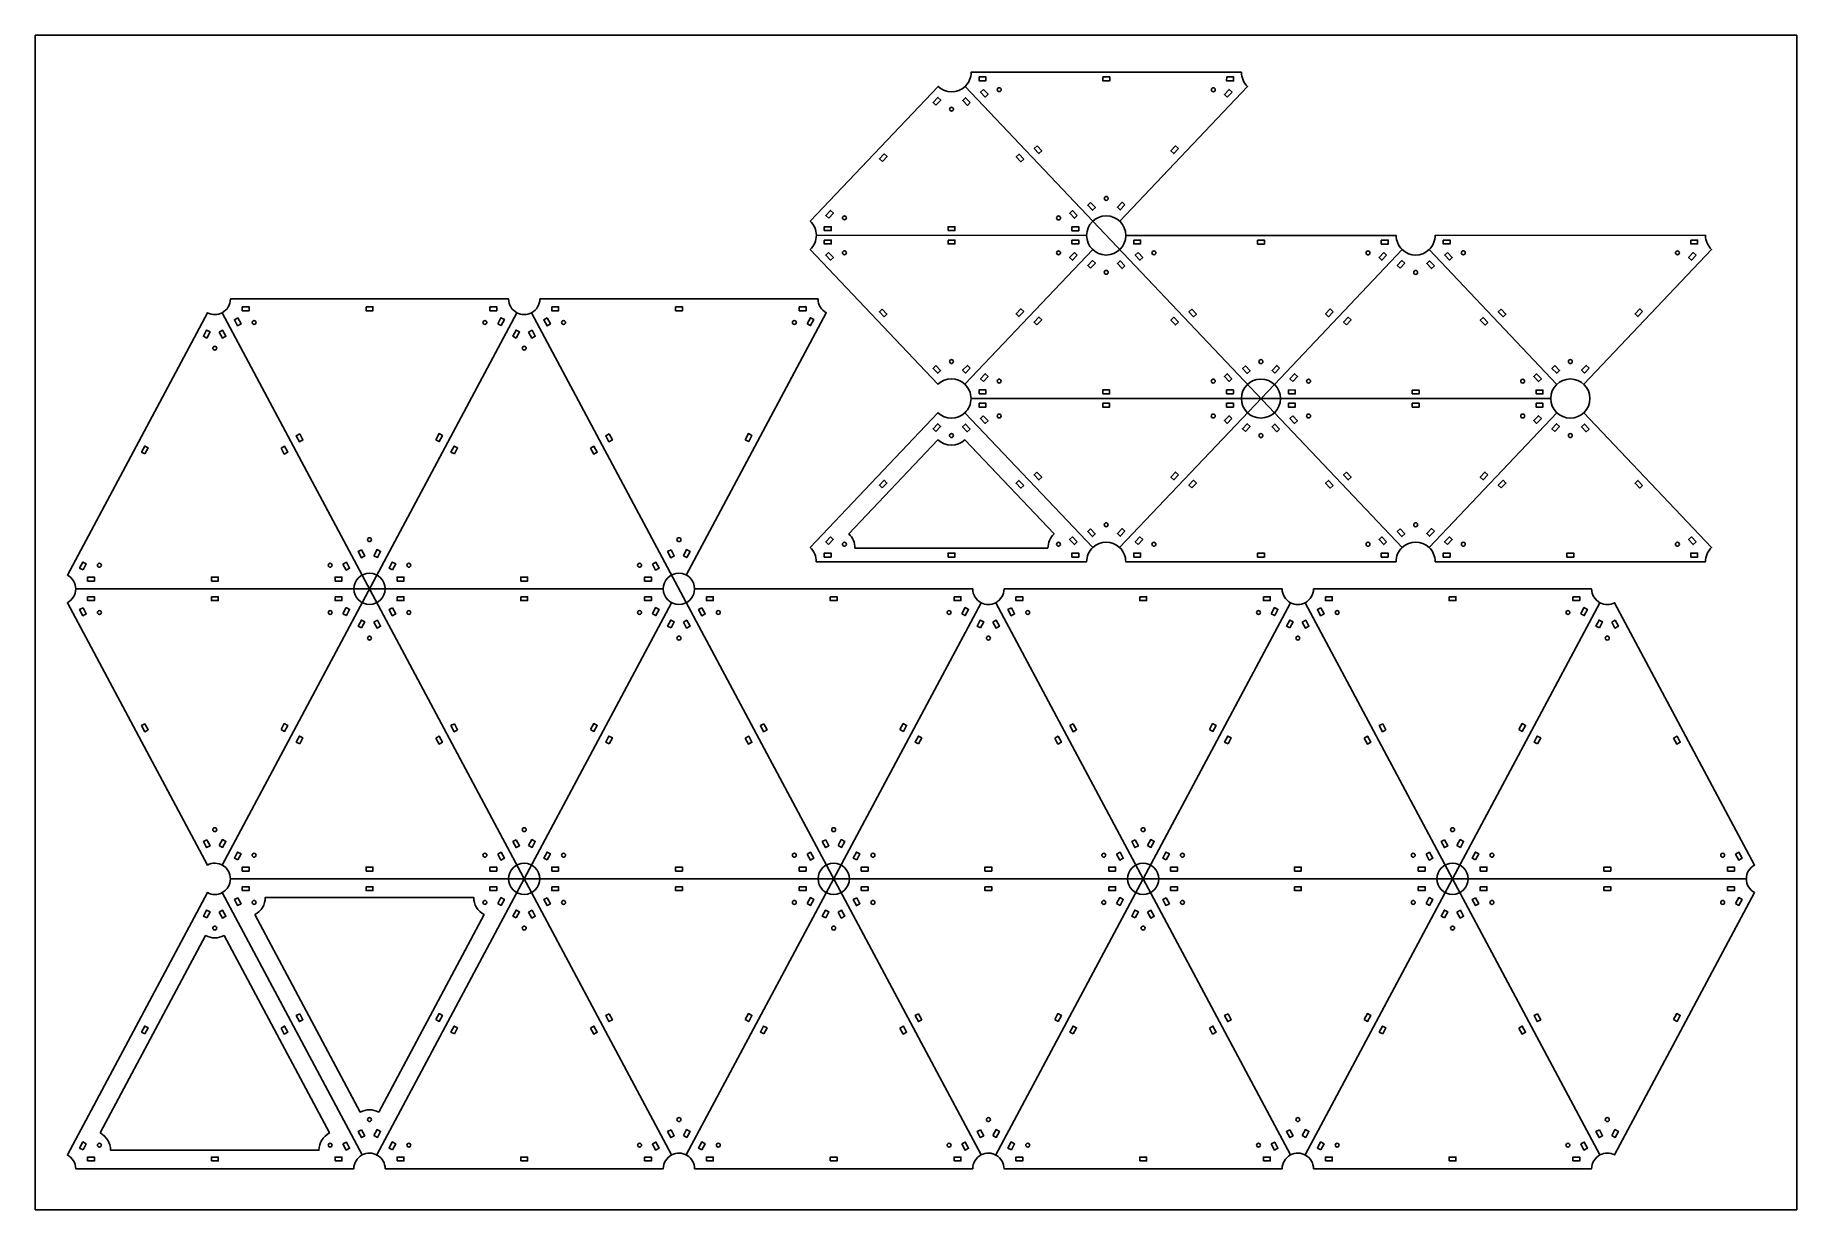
# Model space of a CAD drawing. Header units: millimetres. Extents: x 0 to 900, y 0 to 600.
import ezdxf

# ---------------------------------------------------------------- set-up
doc = ezdxf.new("R2010")
doc.units = ezdxf.units.MM

msp = doc.modelspace()

# ---------------------------------------------------------------- linework, layer by layer
at = {"color": 1}
for p, q in [((537.19, 497.75), (399.09, 497.8)), ((475, 421.67), (540.31, 490.51)), ((712.17, 490.47), (777.44, 421.6)), ((95.5, 176.11), (246.07, 458.24)), ((95.5, 458.24), (325.12, 27.99)), ((253.6, 458.24), (483.22, 27.99)), ((475, 407.15), (540.29, 338.3)), ((712.15, 338.3), (777.44, 407.15)), ((320.89, 317.17), (20.69, 317.17)), ((174.55, 27.99), (325.12, 310.12)), ((332.65, 27.99), (483.22, 310.12)), ((490.75, 310.12), (641.32, 27.99)), ((490.75, 27.99), (641.32, 310.12)), ((648.85, 310.12), (799.42, 27.99)), ((648.85, 27.99), (799.42, 310.12)), ((874.24, 169.05), (99.74, 169.05)), ((95.5, 162), (167.02, 27.99))]:
    msp.add_line(p, q, dxfattribs=at)
msp.add_lwpolyline([(0, 0), (900, 0), (900, 600), (0, 600)], close=True)
for points in [[(554.07, 504.98), (619.39, 573.81, -0.205432), (616.28, 581.06), (478.18, 581.13, -0.205833), (475.06, 573.88, -0.398721), (461.29, 573.88), (395.97, 505.06, -0.205833), (399.09, 497.8, -0.205833), (395.97, 490.54), (461.24, 421.67, -0.398721), (475, 421.67, -0.205833), (478.12, 414.41, -0.205833), (475, 407.15, -0.398721), (461.24, 407.15), (395.95, 338.3, -0.205833), (399.07, 331.04), (537.17, 331.06, -0.205432), (540.29, 338.3, -0.398721), (554.05, 338.3, -0.205833), (557.17, 331.04), (695.27, 331.06, -0.205432), (698.39, 338.3, -0.398721), (712.15, 338.3, -0.205833), (715.27, 331.04), (853.37, 331.06, -0.205432), (856.49, 338.3), (791.2, 407.15)], [(791.2, 421.67), (856.51, 490.51, -0.205432), (853.39, 497.75), (715.29, 497.8, -0.2007), (712.17, 490.47, -0.398721), (698.41, 490.47, -0.205432), (695.29, 497.72), (557.19, 497.76)], [(336.89, 317.17), (478.99, 317.17, 0.276909), (483.22, 310.12, 0.250147), (490.75, 310.12, 0.276909), (494.99, 317.17), (637.09, 317.17, 0.276909), (641.32, 310.12, 0.250147), (648.85, 310.12, 0.276909), (653.09, 317.17), (795.19, 317.17, 0.276909), (799.42, 310.12, 0.250147), (806.95, 310.12), (878.47, 176.11, 0.276909), (874.24, 169.05, 0.276909), (878.47, 162), (806.95, 27.99, 0.250147), (799.42, 27.99, 0.276909), (795.19, 20.93), (653.09, 20.93, 0.566282), (641.32, 27.99, 0.276909), (637.09, 20.93), (494.99, 20.93, 0.566282), (483.22, 27.99, 0.276909), (478.99, 20.93), (336.89, 20.93, 0.566282), (325.12, 27.99, 0.276909), (320.89, 20.93), (178.79, 20.93, 0.566282), (167.02, 27.99, 0.276909), (162.79, 20.93), (20.69, 20.93, 0.276909), (16.45, 27.99), (87.97, 162, 0.250147), (95.5, 162, 0.276909), (99.74, 169.05, 0.566282), (87.97, 176.11), (16.45, 310.12, 0.276909), (20.69, 317.17, 0.276909), (16.45, 324.23), (87.97, 458.24, 0.250147), (95.5, 458.24, 0.276909), (99.74, 465.29), (241.84, 465.29, 0.276909), (246.07, 458.24, 0.250147), (253.6, 458.24, 0.276909), (257.84, 465.29), (399.94, 465.29, 0.276909), (404.17, 458.24), (332.65, 324.23)]]:
    msp.add_lwpolyline(points, format="xyb", dxfattribs=at)
at = {"color": 3}
for points in [[(482.25, 578.73), (485.75, 578.73), (485.74, 576.73), (482.24, 576.73)], [(545.49, 578.7), (548.99, 578.7), (548.98, 576.7), (545.48, 576.7)], [(608.73, 578.67), (612.23, 578.67), (612.22, 576.67), (608.72, 576.67)], [(460.21, 564.35), (462.62, 566.89), (461.17, 568.26), (458.76, 565.72)], [(477.72, 565.56), (475.32, 568.1), (473.87, 566.73), (476.27, 564.19)], [(484.46, 572.36), (486.86, 569.82), (485.41, 568.44), (483, 570.98)], [(611.45, 570.94), (609.04, 568.4), (607.59, 569.77), (610, 572.31)], [(511.85, 543.44), (514.26, 540.9), (512.8, 539.53), (510.4, 542.07)], [(584.1, 542.12), (581.69, 539.58), (580.24, 540.95), (582.65, 543.49)], [(432.8, 535.46), (435.21, 538), (433.75, 539.37), (431.35, 536.83)], [(505.05, 536.72), (502.64, 539.26), (501.19, 537.88), (503.6, 535.34)], [(539.24, 514.53), (541.65, 511.99), (540.2, 510.61), (537.79, 513.15)], [(556.75, 513.3), (554.34, 510.76), (552.89, 512.13), (555.3, 514.67)], [(405.38, 506.57), (407.79, 509.1), (406.34, 510.48), (403.93, 507.94)], [(532.37, 507.87), (529.97, 510.42), (528.52, 509.04), (530.92, 506.5)], [(403.16, 500.2), (406.66, 500.2), (406.66, 502.2), (403.16, 502.2)], [(403.16, 495.39), (406.66, 495.39), (406.66, 493.39), (403.16, 493.39)], [(466.4, 500.17), (469.9, 500.17), (469.9, 502.17), (466.4, 502.17)], [(466.4, 495.38), (469.9, 495.38), (469.9, 493.38), (466.4, 493.38)], [(529.64, 500.14), (533.14, 500.14), (533.14, 502.14), (529.64, 502.14)], [(529.64, 495.37), (533.14, 495.37), (533.14, 493.37), (529.64, 493.37)], [(561.26, 495.36), (564.76, 495.36), (564.76, 493.36), (561.26, 493.36)], [(624.5, 495.35), (628, 495.34), (628, 493.34), (624.5, 493.35)], [(687.74, 495.33), (691.24, 495.33), (691.24, 493.33), (687.74, 493.33)], [(719.36, 495.39), (722.86, 495.39), (722.86, 493.39), (719.36, 493.39)], [(845.84, 495.37), (849.34, 495.37), (849.34, 493.37), (845.84, 493.37)], [(405.37, 489.02), (407.78, 486.48), (406.33, 485.11), (403.92, 487.65)], [(532.37, 487.63), (529.96, 485.09), (528.51, 486.47), (530.92, 489.01)], [(563.47, 488.99), (565.88, 486.45), (564.43, 485.07), (562.02, 487.61)], [(690.47, 487.6), (688.06, 485.06), (686.61, 486.43), (689.02, 488.97)], [(721.57, 489.02), (723.98, 486.48), (722.53, 485.11), (720.12, 487.65)], [(848.57, 487.63), (846.16, 485.09), (844.71, 486.47), (847.12, 489.01)], [(539.23, 480.97), (541.64, 483.51), (540.19, 484.89), (537.78, 482.35)], [(556.74, 482.19), (554.33, 484.73), (552.88, 483.36), (555.29, 480.82)], [(697.33, 480.94), (699.74, 483.48), (698.29, 484.85), (695.88, 482.32)], [(714.84, 482.16), (712.43, 484.7), (710.98, 483.32), (713.39, 480.78)], [(105.8, 461.29), (109.3, 461.29), (109.3, 459.29), (105.8, 459.29)], [(169.04, 461.29), (172.54, 461.29), (172.54, 459.29), (169.04, 459.29)], [(232.28, 461.29), (235.78, 461.29), (235.78, 459.29), (232.28, 459.29)], [(263.9, 461.29), (267.4, 461.29), (267.4, 459.29), (263.9, 459.29)], [(327.14, 461.29), (330.64, 461.29), (330.64, 459.29), (327.14, 459.29)], [(390.38, 461.29), (393.88, 461.29), (393.88, 459.29), (390.38, 459.29)], [(432.77, 460.12), (435.18, 457.57), (433.73, 456.2), (431.32, 458.74)], [(505.02, 458.81), (502.61, 456.27), (501.16, 457.64), (503.57, 460.18)], [(590.87, 460.08), (593.28, 457.54), (591.83, 456.16), (589.42, 458.7)], [(663.12, 458.77), (660.71, 456.23), (659.26, 457.61), (661.67, 460.15)], [(748.97, 460.12), (751.38, 457.57), (749.93, 456.2), (747.52, 458.74)], [(821.22, 458.81), (818.81, 456.27), (817.36, 457.64), (819.77, 460.18)], [(103.49, 455.63), (105.14, 452.54), (103.38, 451.6), (101.73, 454.69)], [(236.28, 452.63), (237.92, 455.71), (239.69, 454.77), (238.04, 451.68)], [(261.59, 455.63), (263.24, 452.54), (261.48, 451.6), (259.83, 454.69)], [(394.38, 452.63), (396.02, 455.71), (397.79, 454.77), (396.14, 451.68)], [(511.82, 452.08), (514.23, 454.62), (512.78, 455.99), (510.37, 453.45)], [(584.07, 453.35), (581.66, 455.9), (580.21, 454.52), (582.62, 451.98)], [(669.92, 452.04), (672.33, 454.58), (670.88, 455.96), (668.47, 453.42)], [(742.17, 453.32), (739.76, 455.86), (738.31, 454.48), (740.72, 451.94)], [(87.68, 445.33), (89.33, 448.42), (87.57, 449.36), (85.92, 446.27)], [(93.99, 448.34), (95.63, 445.25), (97.4, 446.19), (95.75, 449.28)], [(245.78, 445.33), (247.43, 448.42), (245.67, 449.36), (244.02, 446.27)], [(252.09, 448.34), (253.73, 445.25), (255.5, 446.19), (253.85, 449.28)], [(460.17, 431.21), (462.58, 428.67), (461.13, 427.29), (458.72, 429.83)], [(477.68, 429.98), (475.27, 427.44), (473.82, 428.82), (476.23, 431.36)], [(484.41, 423.18), (486.82, 425.72), (485.36, 427.1), (482.96, 424.56)], [(611.4, 424.52), (609, 427.06), (607.54, 425.68), (609.95, 423.14)], [(618.27, 431.17), (620.68, 428.63), (619.23, 427.25), (616.82, 429.79)], [(635.78, 429.94), (633.37, 427.4), (631.92, 428.78), (634.33, 431.32)], [(642.51, 423.14), (644.92, 425.68), (643.46, 427.06), (641.06, 424.52)], [(769.5, 424.48), (767.1, 427.02), (765.64, 425.65), (768.05, 423.11)], [(776.37, 431.21), (778.78, 428.67), (777.33, 427.29), (774.92, 429.83)], [(793.88, 429.98), (791.47, 427.44), (790.02, 428.82), (792.43, 431.36)], [(482.19, 416.81), (485.69, 416.81), (485.69, 418.81), (482.19, 418.81)], [(545.43, 416.8), (548.93, 416.8), (548.93, 418.8), (545.43, 418.8)], [(608.67, 416.78), (612.17, 416.78), (612.17, 418.78), (608.67, 418.78)], [(640.29, 416.78), (643.79, 416.77), (643.79, 418.77), (640.29, 418.78)], [(703.53, 416.76), (707.03, 416.76), (707.03, 418.76), (703.53, 418.76)], [(766.77, 416.75), (770.27, 416.75), (770.27, 418.75), (766.77, 418.75)], [(482.19, 412.01), (485.69, 412.01), (485.69, 410.01), (482.19, 410.01)], [(484.4, 405.64), (486.81, 403.1), (485.36, 401.72), (482.95, 404.26)], [(545.43, 412.01), (548.93, 412.01), (548.93, 410.01), (545.43, 410.01)], [(611.4, 404.27), (608.99, 401.73), (607.54, 403.11), (609.95, 405.65)], [(608.67, 412.01), (612.17, 412.01), (612.17, 410.01), (608.67, 410.01)], [(640.29, 412.01), (643.79, 412.01), (643.79, 410.01), (640.29, 410.01)], [(642.5, 405.64), (644.91, 403.1), (643.46, 401.72), (641.05, 404.26)], [(703.53, 412.01), (707.03, 412.01), (707.03, 410.01), (703.53, 410.01)], [(769.5, 404.27), (767.09, 401.73), (765.64, 403.11), (768.05, 405.65)], [(766.77, 412.01), (770.27, 412.01), (770.27, 410.01), (766.77, 410.01)], [(135.11, 396.38), (136.76, 393.29), (135, 392.35), (133.35, 395.44)], [(204.66, 393.38), (206.3, 396.47), (208.07, 395.52), (206.42, 392.44)], [(293.21, 396.38), (294.86, 393.29), (293.1, 392.35), (291.45, 395.44)], [(362.76, 393.38), (364.4, 396.47), (366.17, 395.52), (364.52, 392.44)], [(460.17, 397.62), (462.57, 400.16), (461.12, 401.53), (458.71, 398.99)], [(477.68, 398.84), (475.27, 401.38), (473.82, 400), (476.22, 397.46)], [(618.27, 397.62), (620.67, 400.16), (619.22, 401.53), (616.81, 398.99)], [(635.78, 398.84), (633.37, 401.38), (631.92, 400), (634.32, 397.46)], [(776.37, 397.62), (778.77, 400.16), (777.32, 401.53), (774.91, 398.99)], [(793.88, 398.84), (791.47, 401.38), (790.02, 400), (792.42, 397.46)], [(56.06, 386.08), (57.71, 389.17), (55.95, 390.11), (54.3, 387.03)], [(125.61, 389.09), (127.25, 386), (129.02, 386.94), (127.37, 390.03)], [(214.16, 386.08), (215.81, 389.17), (214.05, 390.11), (212.4, 387.03)], [(283.71, 389.09), (285.35, 386), (287.12, 386.94), (285.47, 390.03)], [(432.76, 368.71), (435.17, 371.25), (433.72, 372.63), (431.31, 370.09)], [(505.01, 370.01), (502.61, 372.55), (501.15, 371.17), (503.56, 368.63)], [(511.81, 376.74), (514.22, 374.2), (512.77, 372.82), (510.36, 375.36)], [(584.06, 375.44), (581.66, 372.9), (580.2, 374.28), (582.61, 376.82)], [(590.86, 368.71), (593.27, 371.25), (591.82, 372.63), (589.41, 370.09)], [(663.11, 370.01), (660.71, 372.55), (659.25, 371.17), (661.66, 368.63)], [(669.91, 376.74), (672.32, 374.2), (670.87, 372.82), (668.46, 375.36)], [(742.16, 375.44), (739.76, 372.9), (738.3, 374.28), (740.71, 376.82)], [(748.96, 368.71), (751.37, 371.25), (749.92, 372.63), (747.51, 370.09)], [(821.21, 370.01), (818.81, 372.55), (817.35, 371.17), (819.76, 368.63)], [(405.35, 339.81), (407.76, 342.35), (406.31, 343.73), (403.9, 341.19)], [(532.35, 341.18), (529.94, 343.72), (528.49, 342.34), (530.9, 339.8)], [(539.22, 347.83), (541.62, 345.29), (540.17, 343.92), (537.76, 346.46)], [(556.73, 346.61), (554.32, 344.07), (552.87, 345.45), (555.27, 347.99)], [(563.45, 339.81), (565.86, 342.35), (564.41, 343.73), (562, 341.19)], [(690.45, 341.18), (688.04, 343.72), (686.59, 342.34), (689, 339.8)], [(697.32, 347.83), (699.72, 345.29), (698.27, 343.92), (695.86, 346.46)], [(714.83, 346.61), (712.42, 344.07), (710.97, 345.45), (713.37, 347.99)], [(721.55, 339.81), (723.96, 342.35), (722.51, 343.73), (720.1, 341.19)], [(848.55, 341.18), (846.14, 343.72), (844.69, 342.34), (847.1, 339.8)], [(166.73, 337.13), (168.38, 334.05), (166.62, 333.11), (164.97, 336.19)], [(173.04, 334.13), (174.68, 337.22), (176.45, 336.28), (174.8, 333.19)], [(324.83, 337.13), (326.48, 334.05), (324.72, 333.11), (323.07, 336.19)], [(331.14, 334.13), (332.78, 337.22), (334.55, 336.28), (332.9, 333.19)], [(403.14, 333.44), (406.64, 333.44), (406.64, 335.44), (403.14, 335.44)], [(466.38, 333.44), (469.88, 333.44), (469.88, 335.44), (466.38, 335.44)], [(529.62, 333.44), (533.12, 333.44), (533.12, 335.44), (529.62, 335.44)], [(561.24, 333.44), (564.74, 333.44), (564.74, 335.44), (561.24, 335.44)], [(624.48, 333.44), (627.98, 333.44), (627.98, 335.44), (624.48, 335.44)], [(687.72, 333.44), (691.22, 333.44), (691.22, 335.44), (687.72, 335.44)], [(719.34, 333.44), (722.84, 333.44), (722.84, 335.44), (719.34, 335.44)], [(782.58, 333.44), (786.08, 333.44), (786.08, 335.44), (782.58, 335.44)], [(845.82, 333.44), (849.32, 333.44), (849.32, 335.44), (845.82, 335.44)], [(24.44, 326.84), (26.09, 329.92), (24.33, 330.87), (22.68, 327.78)], [(157.23, 329.84), (158.87, 326.75), (160.64, 327.69), (158.99, 330.78)], [(182.54, 326.84), (184.19, 329.92), (182.43, 330.87), (180.78, 327.78)], [(315.33, 329.84), (316.97, 326.75), (318.74, 327.69), (317.09, 330.78)], [(26.75, 321.17), (30.25, 321.17), (30.25, 323.17), (26.75, 323.17)], [(89.99, 321.17), (93.49, 321.17), (93.49, 323.17), (89.99, 323.17)], [(153.23, 321.17), (156.73, 321.17), (156.73, 323.17), (153.23, 323.17)], [(184.85, 321.17), (188.35, 321.17), (188.35, 323.17), (184.85, 323.17)], [(248.09, 321.17), (251.59, 321.17), (251.59, 323.17), (248.09, 323.17)], [(311.33, 321.17), (314.83, 321.17), (314.83, 323.17), (311.33, 323.17)], [(24.44, 307.51), (26.09, 304.42), (24.33, 303.48), (22.68, 306.57)], [(26.75, 313.17), (30.25, 313.17), (30.25, 311.17), (26.75, 311.17)], [(89.99, 313.17), (93.49, 313.17), (93.49, 311.17), (89.99, 311.17)], [(153.23, 313.17), (156.73, 313.17), (156.73, 311.17), (153.23, 311.17)], [(157.23, 304.51), (158.87, 307.59), (160.64, 306.65), (158.99, 303.56)], [(182.54, 307.51), (184.19, 304.42), (182.43, 303.48), (180.78, 306.57)], [(184.85, 313.17), (188.35, 313.17), (188.35, 311.17), (184.85, 311.17)], [(248.09, 313.17), (251.59, 313.17), (251.59, 311.17), (248.09, 311.17)], [(311.33, 313.17), (314.83, 313.17), (314.83, 311.17), (311.33, 311.17)], [(315.33, 304.51), (316.97, 307.59), (318.74, 306.65), (317.09, 303.56)], [(340.64, 307.51), (342.29, 304.42), (340.53, 303.48), (338.88, 306.57)], [(342.95, 313.17), (346.45, 313.17), (346.45, 311.17), (342.95, 311.17)], [(406.19, 313.17), (409.69, 313.17), (409.69, 311.17), (406.19, 311.17)], [(469.43, 313.17), (472.93, 313.17), (472.93, 311.17), (469.43, 311.17)], [(473.43, 304.51), (475.07, 307.59), (476.84, 306.65), (475.19, 303.56)], [(498.74, 307.51), (500.39, 304.42), (498.63, 303.48), (496.98, 306.57)], [(501.05, 313.17), (504.55, 313.17), (504.55, 311.17), (501.05, 311.17)], [(564.29, 313.17), (567.79, 313.17), (567.79, 311.17), (564.29, 311.17)], [(627.53, 313.17), (631.03, 313.17), (631.03, 311.17), (627.53, 311.17)], [(631.53, 304.51), (633.17, 307.59), (634.94, 306.65), (633.29, 303.56)], [(656.84, 307.51), (658.49, 304.42), (656.73, 303.48), (655.08, 306.57)], [(659.15, 313.17), (662.65, 313.17), (662.65, 311.17), (659.15, 311.17)], [(722.39, 313.17), (725.89, 313.17), (725.89, 311.17), (722.39, 311.17)], [(785.63, 313.17), (789.13, 313.17), (789.13, 311.17), (785.63, 311.17)], [(789.63, 304.51), (791.27, 307.59), (793.04, 306.65), (791.39, 303.56)], [(166.73, 297.21), (168.38, 300.3), (166.62, 301.24), (164.97, 298.15)], [(173.04, 300.22), (174.68, 297.13), (176.45, 298.07), (174.8, 301.16)], [(324.83, 297.21), (326.48, 300.3), (324.72, 301.24), (323.07, 298.15)], [(331.14, 300.22), (332.78, 297.13), (334.55, 298.07), (332.9, 301.16)], [(482.93, 297.21), (484.58, 300.3), (482.82, 301.24), (481.17, 298.15)], [(489.24, 300.22), (490.88, 297.13), (492.65, 298.07), (491, 301.16)], [(641.03, 297.21), (642.68, 300.3), (640.92, 301.24), (639.27, 298.15)], [(647.34, 300.22), (648.98, 297.13), (650.75, 298.07), (649.1, 301.16)], [(799.13, 297.21), (800.78, 300.3), (799.02, 301.24), (797.37, 298.15)], [(805.44, 300.22), (807.08, 297.13), (808.85, 298.07), (807.2, 301.16)], [(56.06, 248.26), (57.71, 245.17), (55.95, 244.23), (54.3, 247.32)], [(125.61, 245.26), (127.25, 248.35), (129.02, 247.4), (127.37, 244.32)], [(214.16, 248.26), (215.81, 245.17), (214.05, 244.23), (212.4, 247.32)], [(283.71, 245.26), (285.35, 248.35), (287.12, 247.4), (285.47, 244.32)], [(372.26, 248.26), (373.91, 245.17), (372.15, 244.23), (370.5, 247.32)], [(441.81, 245.26), (443.45, 248.35), (445.22, 247.4), (443.57, 244.32)], [(530.36, 248.26), (532.01, 245.17), (530.25, 244.23), (528.6, 247.32)], [(599.91, 245.26), (601.55, 248.35), (603.32, 247.4), (601.67, 244.32)], [(688.46, 248.26), (690.11, 245.17), (688.35, 244.23), (686.7, 247.32)], [(758.01, 245.26), (759.65, 248.35), (761.42, 247.4), (759.77, 244.32)], [(135.11, 237.96), (136.76, 241.05), (135, 241.99), (133.35, 238.91)], [(204.66, 240.97), (206.3, 237.88), (208.07, 238.82), (206.42, 241.91)], [(293.21, 237.96), (294.86, 241.05), (293.1, 241.99), (291.45, 238.91)], [(362.76, 240.97), (364.4, 237.88), (366.17, 238.82), (364.52, 241.91)], [(451.31, 237.96), (452.96, 241.05), (451.2, 241.99), (449.55, 238.91)], [(520.86, 240.97), (522.5, 237.88), (524.27, 238.82), (522.62, 241.91)], [(609.41, 237.96), (611.06, 241.05), (609.3, 241.99), (607.65, 238.91)], [(678.96, 240.97), (680.6, 237.88), (682.37, 238.82), (680.72, 241.91)], [(767.51, 237.96), (769.16, 241.05), (767.4, 241.99), (765.75, 238.91)], [(837.06, 240.97), (838.7, 237.88), (840.47, 238.82), (838.82, 241.91)], [(87.68, 189.01), (89.33, 185.93), (87.57, 184.99), (85.92, 188.07)], [(93.99, 186.01), (95.63, 189.1), (97.4, 188.16), (95.75, 185.07)], [(245.78, 189.01), (247.43, 185.93), (245.67, 184.99), (244.02, 188.07)], [(252.09, 186.01), (253.73, 189.1), (255.5, 188.16), (253.85, 185.07)], [(403.88, 189.01), (405.53, 185.93), (403.77, 184.99), (402.12, 188.07)], [(410.19, 186.01), (411.83, 189.1), (413.6, 188.16), (411.95, 185.07)], [(561.98, 189.01), (563.63, 185.93), (561.87, 184.99), (560.22, 188.07)], [(568.29, 186.01), (569.93, 189.1), (571.7, 188.16), (570.05, 185.07)], [(720.08, 189.01), (721.73, 185.93), (719.97, 184.99), (718.32, 188.07)], [(726.39, 186.01), (728.03, 189.1), (729.8, 188.16), (728.15, 185.07)], [(103.49, 178.72), (105.14, 181.8), (103.38, 182.75), (101.73, 179.66)], [(236.28, 181.72), (237.92, 178.63), (239.69, 179.57), (238.04, 182.66)], [(261.59, 178.72), (263.24, 181.8), (261.48, 182.75), (259.83, 179.66)], [(394.38, 181.72), (396.02, 178.63), (397.79, 179.57), (396.14, 182.66)], [(419.69, 178.72), (421.34, 181.8), (419.58, 182.75), (417.93, 179.66)], [(552.48, 181.72), (554.12, 178.63), (555.89, 179.57), (554.24, 182.66)], [(577.79, 178.72), (579.44, 181.8), (577.68, 182.75), (576.03, 179.66)], [(710.58, 181.72), (712.22, 178.63), (713.99, 179.57), (712.34, 182.66)], [(735.89, 178.72), (737.54, 181.8), (735.78, 182.75), (734.13, 179.66)], [(868.68, 181.72), (870.32, 178.63), (872.09, 179.57), (870.44, 182.66)], [(105.8, 173.05), (109.3, 173.05), (109.3, 175.05), (105.8, 175.05)], [(169.04, 173.05), (172.54, 173.05), (172.54, 175.05), (169.04, 175.05)], [(232.28, 173.05), (235.78, 173.05), (235.78, 175.05), (232.28, 175.05)], [(263.9, 173.05), (267.4, 173.05), (267.4, 175.05), (263.9, 175.05)], [(327.14, 173.05), (330.64, 173.05), (330.64, 175.05), (327.14, 175.05)], [(390.38, 173.05), (393.88, 173.05), (393.88, 175.05), (390.38, 175.05)], [(422, 173.05), (425.5, 173.05), (425.5, 175.05), (422, 175.05)], [(485.24, 173.05), (488.74, 173.05), (488.74, 175.05), (485.24, 175.05)], [(548.48, 173.05), (551.98, 173.05), (551.98, 175.05), (548.48, 175.05)], [(580.1, 173.05), (583.6, 173.05), (583.6, 175.05), (580.1, 175.05)], [(643.34, 173.05), (646.84, 173.05), (646.84, 175.05), (643.34, 175.05)], [(706.58, 173.05), (710.08, 173.05), (710.08, 175.05), (706.58, 175.05)], [(738.2, 173.05), (741.7, 173.05), (741.7, 175.05), (738.2, 175.05)], [(801.44, 173.05), (804.94, 173.05), (804.94, 175.05), (801.44, 175.05)], [(864.68, 173.05), (868.18, 173.05), (868.18, 175.05), (864.68, 175.05)], [(105.8, 165.05), (109.3, 165.05), (109.3, 163.05), (105.8, 163.05)], [(169.04, 165.05), (172.54, 165.05), (172.54, 163.05), (169.04, 163.05)], [(232.28, 165.05), (235.78, 165.05), (235.78, 163.05), (232.28, 163.05)], [(263.9, 165.05), (267.4, 165.05), (267.4, 163.05), (263.9, 163.05)], [(327.14, 165.05), (330.64, 165.05), (330.64, 163.05), (327.14, 163.05)], [(390.38, 165.05), (393.88, 165.05), (393.88, 163.05), (390.38, 163.05)], [(422, 165.05), (425.5, 165.05), (425.5, 163.05), (422, 163.05)], [(485.24, 165.05), (488.74, 165.05), (488.74, 163.05), (485.24, 163.05)], [(548.48, 165.05), (551.98, 165.05), (551.98, 163.05), (548.48, 163.05)], [(580.1, 165.05), (583.6, 165.05), (583.6, 163.05), (580.1, 163.05)], [(643.34, 165.05), (646.84, 165.05), (646.84, 163.05), (643.34, 163.05)], [(706.58, 165.05), (710.08, 165.05), (710.08, 163.05), (706.58, 163.05)], [(738.2, 165.05), (741.7, 165.05), (741.7, 163.05), (738.2, 163.05)], [(801.44, 165.05), (804.94, 165.05), (804.94, 163.05), (801.44, 163.05)], [(864.68, 165.05), (868.18, 165.05), (868.18, 163.05), (864.68, 163.05)], [(87.68, 149.09), (89.33, 152.18), (87.57, 153.12), (85.92, 150.03)], [(93.99, 152.1), (95.63, 149.01), (97.4, 149.95), (95.75, 153.04)], [(103.49, 159.39), (105.14, 156.3), (103.38, 155.36), (101.73, 158.45)], [(236.28, 156.39), (237.92, 159.47), (239.69, 158.53), (238.04, 155.44)], [(245.78, 149.09), (247.43, 152.18), (245.67, 153.12), (244.02, 150.03)], [(252.09, 152.1), (253.73, 149.01), (255.5, 149.95), (253.85, 153.04)], [(261.59, 159.39), (263.24, 156.3), (261.48, 155.36), (259.83, 158.45)], [(394.38, 156.39), (396.02, 159.47), (397.79, 158.53), (396.14, 155.44)], [(403.88, 149.09), (405.53, 152.18), (403.77, 153.12), (402.12, 150.03)], [(410.19, 152.1), (411.83, 149.01), (413.6, 149.95), (411.95, 153.04)], [(419.69, 159.39), (421.34, 156.3), (419.58, 155.36), (417.93, 158.45)], [(552.48, 156.39), (554.12, 159.47), (555.89, 158.53), (554.24, 155.44)], [(561.98, 149.09), (563.63, 152.18), (561.87, 153.12), (560.22, 150.03)], [(568.29, 152.1), (569.93, 149.01), (571.7, 149.95), (570.05, 153.04)], [(577.79, 159.39), (579.44, 156.3), (577.68, 155.36), (576.03, 158.45)], [(710.58, 156.39), (712.22, 159.47), (713.99, 158.53), (712.34, 155.44)], [(720.08, 149.09), (721.73, 152.18), (719.97, 153.12), (718.32, 150.03)], [(726.39, 152.1), (728.03, 149.01), (729.8, 149.95), (728.15, 153.04)], [(735.89, 159.39), (737.54, 156.3), (735.78, 155.36), (734.13, 158.45)], [(868.68, 156.39), (870.32, 159.47), (872.09, 158.53), (870.44, 155.44)], [(135.11, 100.14), (136.76, 97.05), (135, 96.11), (133.35, 99.2)], [(204.66, 97.14), (206.3, 100.23), (208.07, 99.28), (206.42, 96.2)], [(293.21, 100.14), (294.86, 97.05), (293.1, 96.11), (291.45, 99.2)], [(362.76, 97.14), (364.4, 100.23), (366.17, 99.28), (364.52, 96.2)], [(451.31, 100.14), (452.96, 97.05), (451.2, 96.11), (449.55, 99.2)], [(520.86, 97.14), (522.5, 100.23), (524.27, 99.28), (522.62, 96.2)], [(609.41, 100.14), (611.06, 97.05), (609.3, 96.11), (607.65, 99.2)], [(678.96, 97.14), (680.6, 100.23), (682.37, 99.28), (680.72, 96.2)], [(767.51, 100.14), (769.16, 97.05), (767.4, 96.11), (765.75, 99.2)], [(837.06, 97.14), (838.7, 100.23), (840.47, 99.28), (838.82, 96.2)], [(56.06, 89.84), (57.71, 92.93), (55.95, 93.87), (54.3, 90.79)], [(125.61, 92.85), (127.25, 89.76), (129.02, 90.7), (127.37, 93.79)], [(214.16, 89.84), (215.81, 92.93), (214.05, 93.87), (212.4, 90.79)], [(283.71, 92.85), (285.35, 89.76), (287.12, 90.7), (285.47, 93.79)], [(372.26, 89.84), (373.91, 92.93), (372.15, 93.87), (370.5, 90.79)], [(441.81, 92.85), (443.45, 89.76), (445.22, 90.7), (443.57, 93.79)], [(530.36, 89.84), (532.01, 92.93), (530.25, 93.87), (528.6, 90.79)], [(599.91, 92.85), (601.55, 89.76), (603.32, 90.7), (601.67, 93.79)], [(688.46, 89.84), (690.11, 92.93), (688.35, 93.87), (686.7, 90.79)], [(758.01, 92.85), (759.65, 89.76), (761.42, 90.7), (759.77, 93.79)], [(166.73, 40.89), (168.38, 37.81), (166.62, 36.87), (164.97, 39.95)], [(173.04, 37.89), (174.68, 40.98), (176.45, 40.04), (174.8, 36.95)], [(324.83, 40.89), (326.48, 37.81), (324.72, 36.87), (323.07, 39.95)], [(331.14, 37.89), (332.78, 40.98), (334.55, 40.04), (332.9, 36.95)], [(482.93, 40.89), (484.58, 37.81), (482.82, 36.87), (481.17, 39.95)], [(489.24, 37.89), (490.88, 40.98), (492.65, 40.04), (491, 36.95)], [(641.03, 40.89), (642.68, 37.81), (640.92, 36.87), (639.27, 39.95)], [(647.34, 37.89), (648.98, 40.98), (650.75, 40.04), (649.1, 36.95)], [(799.13, 40.89), (800.78, 37.81), (799.02, 36.87), (797.37, 39.95)], [(805.44, 37.89), (807.08, 40.98), (808.85, 40.04), (807.2, 36.95)], [(24.44, 30.6), (26.09, 33.68), (24.33, 34.63), (22.68, 31.54)], [(157.23, 33.6), (158.87, 30.51), (160.64, 31.45), (158.99, 34.54)], [(182.54, 30.6), (184.19, 33.68), (182.43, 34.63), (180.78, 31.54)], [(315.33, 33.6), (316.97, 30.51), (318.74, 31.45), (317.09, 34.54)], [(340.64, 30.6), (342.29, 33.68), (340.53, 34.63), (338.88, 31.54)], [(473.43, 33.6), (475.07, 30.51), (476.84, 31.45), (475.19, 34.54)], [(498.74, 30.6), (500.39, 33.68), (498.63, 34.63), (496.98, 31.54)], [(631.53, 33.6), (633.17, 30.51), (634.94, 31.45), (633.29, 34.54)], [(656.84, 30.6), (658.49, 33.68), (656.73, 34.63), (655.08, 31.54)], [(789.63, 33.6), (791.27, 30.51), (793.04, 31.45), (791.39, 34.54)], [(26.75, 24.93), (30.25, 24.93), (30.25, 26.93), (26.75, 26.93)], [(89.99, 24.93), (93.49, 24.93), (93.49, 26.93), (89.99, 26.93)], [(153.23, 24.93), (156.73, 24.93), (156.73, 26.93), (153.23, 26.93)], [(184.85, 24.93), (188.35, 24.93), (188.35, 26.93), (184.85, 26.93)], [(248.09, 24.93), (251.59, 24.93), (251.59, 26.93), (248.09, 26.93)], [(311.33, 24.93), (314.83, 24.93), (314.83, 26.93), (311.33, 26.93)], [(342.95, 24.93), (346.45, 24.93), (346.45, 26.93), (342.95, 26.93)], [(406.19, 24.93), (409.69, 24.93), (409.69, 26.93), (406.19, 26.93)], [(469.43, 24.93), (472.93, 24.93), (472.93, 26.93), (469.43, 26.93)], [(501.05, 24.93), (504.55, 24.93), (504.55, 26.93), (501.05, 26.93)], [(564.29, 24.93), (567.79, 24.93), (567.79, 26.93), (564.29, 26.93)], [(627.53, 24.93), (631.03, 24.93), (631.03, 26.93), (627.53, 26.93)], [(659.15, 24.93), (662.65, 24.93), (662.65, 26.93), (659.15, 26.93)], [(722.39, 24.93), (725.89, 24.93), (725.89, 26.93), (722.39, 26.93)], [(785.63, 24.93), (789.13, 24.93), (789.13, 26.93), (785.63, 26.93)]]:
    msp.add_lwpolyline(points, close=True, dxfattribs=at)
at = {"color": 1}
for points in [[(475.06, 573.88), (540.31, 504.99), (633.1, 407.15), (698.39, 338.3)], [(554.05, 338.3), (633.1, 421.63), (698.41, 490.47)], [(774.32, 414.39), (636.22, 414.41), (478.12, 414.41)]]:
    msp.add_lwpolyline(points, dxfattribs=at)
at = {"color": 3}
for points in [[(517.41, 337.99), (418.83, 337.99, 0.205833), (415.72, 345.24), (461.24, 393.26, 0.398721), (475, 393.26), (520.53, 345.24, 0.205833)], [(112.26, 150.75), (166.08, 49.9, -0.250147), (175.5, 49.9), (229.32, 150.75, -0.276909), (224.03, 159.57), (117.55, 159.57, -0.276909)], [(33.21, 39.24), (87.03, 140.09, 0.250147), (96.45, 140.09), (150.27, 39.24, 0.276909), (144.98, 30.42), (38.5, 30.42, 0.276909)]]:
    msp.add_lwpolyline(points, format="xyb", close=True, dxfattribs=at)
for centre, radius in [((492.53, 572.2), 1), ((601.92, 572.15), 1), ((468.17, 562.24), 1), ((547.2, 516.63), 1), ((413.45, 506.71), 1), ((522.84, 506.66), 1), ((547.19, 497.73), 10), ((413.45, 488.87), 1), ((522.83, 488.85), 1), ((571.55, 488.84), 1), ((680.93, 488.81), 1), ((729.65, 488.87), 1), ((839.03, 488.85), 1), ((547.19, 478.87), 1), ((705.29, 478.83), 1), ((111.84, 453.24), 1), ((229.74, 453.24), 1), ((269.94, 453.24), 1), ((387.84, 453.24), 1), ((91.74, 440.15), 1), ((249.84, 440.15), 1), ((468.13, 433.31), 1), ((626.23, 433.27), 1), ((784.33, 433.31), 1), ((492.48, 423.33), 1), ((601.87, 423.3), 1), ((626.22, 414.41), 9.97), ((650.58, 423.29), 1), ((759.97, 423.27), 1), ((784.32, 414.41), 10), ((492.48, 405.49), 1), ((601.87, 405.49), 1), ((650.58, 405.49), 1), ((759.97, 405.49), 1), ((468.12, 395.51), 1), ((626.22, 395.51), 1), ((784.32, 395.51), 1), ((170.79, 342.31), 1), ((328.89, 342.31), 1), ((547.17, 349.93), 1), ((705.27, 349.93), 1), ((413.43, 339.96), 1), ((522.82, 339.96), 1), ((571.53, 339.96), 1), ((680.92, 339.96), 1), ((729.63, 339.96), 1), ((839.02, 339.96), 1), ((32.79, 329.23), 1), ((150.69, 329.23), 1), ((170.79, 317.17), 8), ((190.89, 329.23), 1), ((308.79, 329.23), 1), ((328.89, 317.17), 8), ((32.79, 305.12), 1), ((150.69, 305.12), 1), ((190.89, 305.12), 1), ((308.79, 305.12), 1), ((348.99, 305.12), 1), ((466.89, 305.12), 1), ((507.09, 305.12), 1), ((624.99, 305.12), 1), ((665.19, 305.12), 1), ((783.09, 305.12), 1), ((170.79, 292.03), 1), ((328.89, 292.03), 1), ((486.99, 292.03), 1), ((645.09, 292.03), 1), ((803.19, 292.03), 1), ((91.74, 194.19), 1), ((249.84, 194.19), 1), ((407.94, 194.19), 1), ((566.04, 194.19), 1), ((724.14, 194.19), 1), ((111.84, 181.11), 1), ((229.74, 181.11), 1), ((269.94, 181.11), 1), ((387.84, 181.11), 1), ((428.04, 181.11), 1), ((545.94, 181.11), 1), ((586.14, 181.11), 1), ((704.04, 181.11), 1), ((744.24, 181.11), 1), ((862.14, 181.11), 1), ((249.84, 169.05), 8), ((407.94, 169.05), 8), ((566.04, 169.05), 8), ((724.14, 169.05), 8), ((111.84, 157), 1), ((229.74, 157), 1), ((269.94, 157), 1), ((387.84, 157), 1), ((428.04, 157), 1), ((545.94, 157), 1), ((586.14, 157), 1), ((704.04, 157), 1), ((744.24, 157), 1), ((862.14, 157), 1), ((91.74, 143.91), 1), ((249.84, 143.91), 1), ((407.94, 143.91), 1), ((566.04, 143.91), 1), ((724.14, 143.91), 1), ((170.79, 46.07), 1), ((328.89, 46.07), 1), ((486.99, 46.07), 1), ((645.09, 46.07), 1), ((803.19, 46.07), 1), ((32.79, 32.99), 1), ((150.69, 32.99), 1), ((190.89, 32.99), 1), ((308.79, 32.99), 1), ((348.99, 32.99), 1), ((466.89, 32.99), 1), ((507.09, 32.99), 1), ((624.99, 32.99), 1), ((665.19, 32.99), 1), ((783.09, 32.99), 1)]:
    msp.add_circle(centre, radius, dxfattribs=at)

doc.saveas('drawing.dxf')
